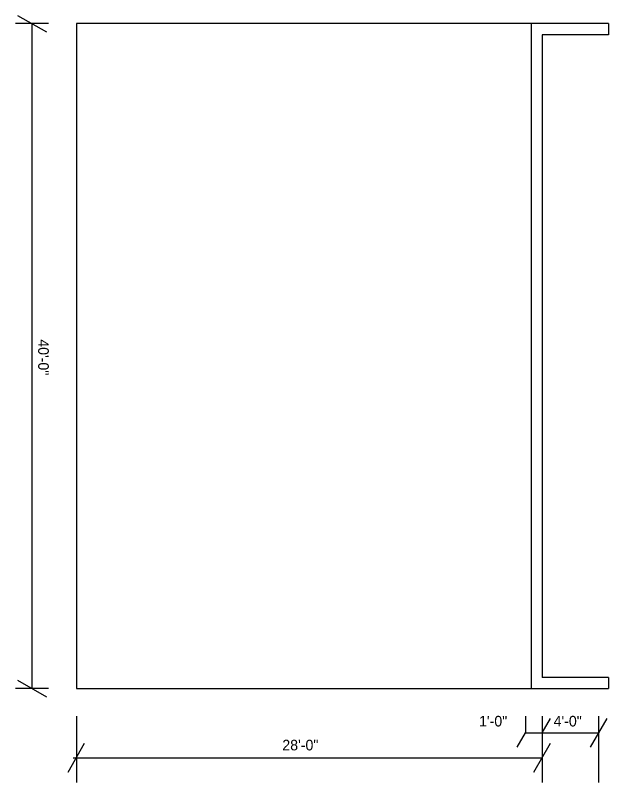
# Model space of a CAD drawing. Header units: inches. Extents: x 683 to 3572, y 849 to 3802.
# Drawn here: x 2942 to 3370, y 2079 to 2633 of the extents above; entities that cross this region are included whole.
import ezdxf

# ---------------------------------------------------------------- set-up
doc = ezdxf.new("R2010")
doc.units = ezdxf.units.IN
doc.header["$MEASUREMENT"] = 0
doc.layers.add('const', color=253, linetype='Continuous')
doc.layers.add('walls', color=7, linetype='Continuous')

msp = doc.modelspace()

# ---------------------------------------------------------------- linework, layer by layer
at = {"layer": 'const'}
for p, q in [((2943.91, 2633.45), (2964.69, 2621.45)), ((2966.3, 2627.45), (2942.3, 2627.45)), ((2954.3, 2627.45), (2954.3, 2147.45)), ((2943.91, 2153.45), (2964.69, 2141.45)), ((2966.3, 2147.45), (2942.3, 2147.45)), ((2986.29, 2127.46), (2986.29, 2079.46)), ((3310.29, 2127.46), (3310.29, 2115.46)), ((3322.29, 2127.46), (3322.29, 2079.46)), ((3363.23, 2079.46), (3363.23, 2127.46)), ((3322.29, 2115.46), (3328.29, 2125.85)), ((3357.23, 2105.07), (3369.23, 2125.85)), ((3304.29, 2105.07), (3310.29, 2115.46)), ((3310.29, 2115.46), (3363.23, 2115.46)), ((2980.29, 2087.07), (2992.29, 2107.85)), ((3316.29, 2087.07), (3328.29, 2107.85)), ((2984.1, 2097.46), (3322.29, 2097.46))]:
    msp.add_line(p, q, dxfattribs=at)
at = {"layer": 'walls'}
for p, q in [((2986.29, 2627.45), (2986.29, 2147.45)), ((3370.29, 2627.45), (2986.29, 2627.45)), ((3314.29, 2627.45), (3314.29, 2147.45)), ((3370.29, 2627.45), (3370.29, 2619.45)), ((3322.29, 2619.45), (3322.29, 2155.45)), ((3370.29, 2619.45), (3322.29, 2619.45)), ((3370.29, 2155.45), (3322.29, 2155.45)), ((3370.29, 2155.45), (3370.29, 2147.45)), ((2986.29, 2147.45), (3370.29, 2147.45))]:
    msp.add_line(p, q, dxfattribs=at)

# ---------------------------------------------------------------- texts
at = {"layer": 'const', "insert": (2966.41, 2399.56), "char_height": 7.638, "width": 2912.54, "attachment_point": 1, "rotation": 270}
msp.add_mtext('40\'-0"', dxfattribs=at)
at = {"layer": 'const', "char_height": 7.638, "width": 2912.54, "attachment_point": 1}
for s, insert in [('1\'-0"', (3276.79, 2127.66)), ('4\'-0"', (3330.59, 2127.66)), ('28\'-0"', (3134.89, 2110.4))]:
    msp.add_mtext(s, dxfattribs=dict(at, insert=insert))

doc.saveas('drawing.dxf')
